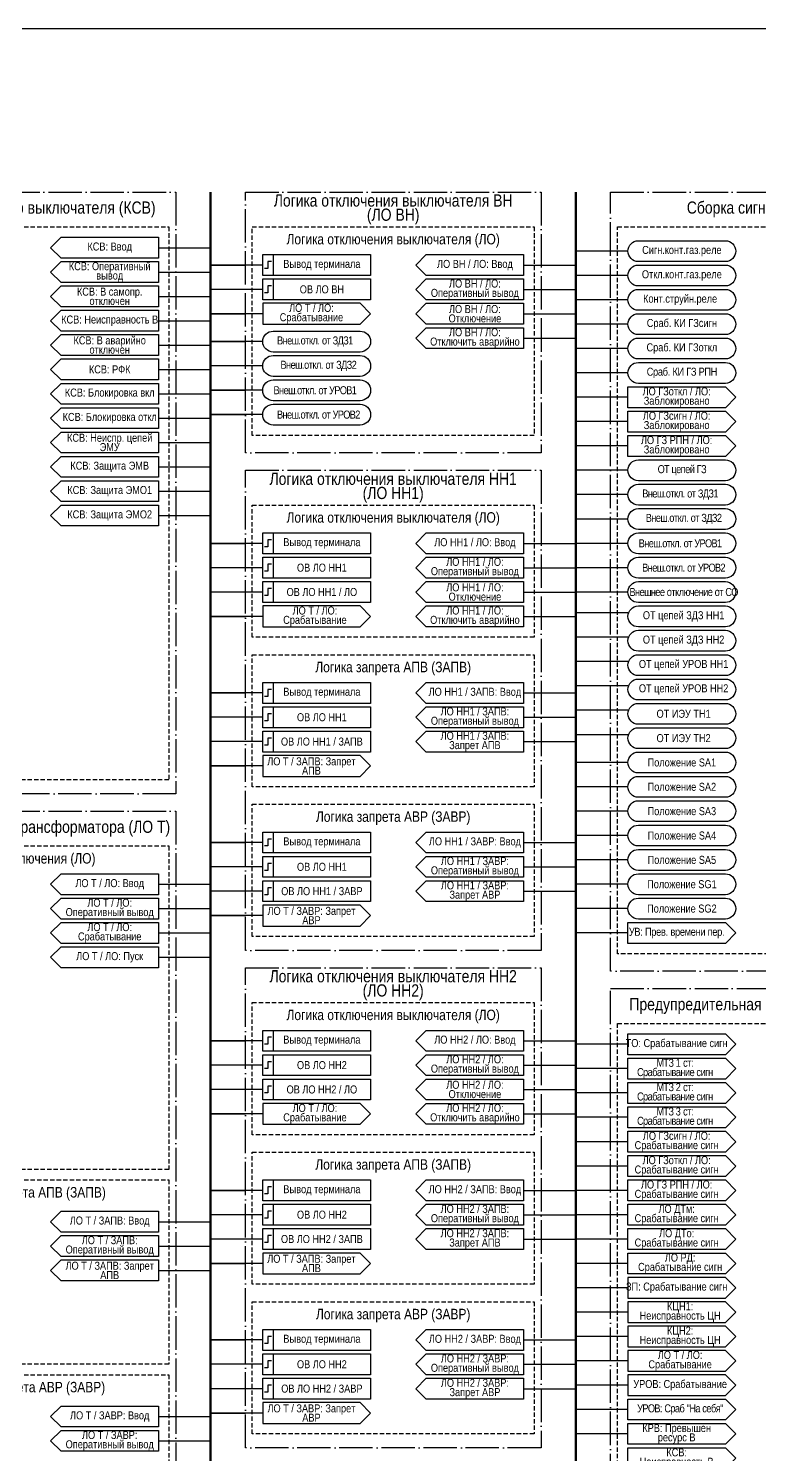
# Model space of a CAD drawing. Header units: millimetres. Extents: x 1657 to 8204, y -558 to 594.
# Drawn here: x 5556.7 to 5766.8, y 171.1 to 581 of the extents above; entities that cross this region are included whole.
import ezdxf

# ---------------------------------------------------------------- set-up
doc = ezdxf.new("R2010")
doc.units = ezdxf.units.MM
doc.linetypes.add('ACAD_ISO04W100', pattern=[30, 24, -3, 0, -3])
doc.linetypes.add('штриховая2', pattern=[0.375, 0.25, -0.125])
doc.layers.add('TEXT', color=7, linetype='Continuous', lineweight=25)
doc.layers.add('Основная', color=7, linetype='Continuous')
doc.styles.add('2.5_Gost_RD', font='ARIALN.TTF', dxfattribs={"height": 2.5})
doc.styles.add('3.5_Gost_RD', font='ARIALN.TTF', dxfattribs={"height": 3.5})

msp = doc.modelspace()

# ---------------------------------------------------------------- linework, layer by layer
at = {"lineweight": 100, "ltscale": 100}
for p, q in [((5609, 534), (5609, -110)), ((5714, 534), (5714, -110))]:
    msp.add_line(p, q, dxfattribs=at)
at = {"ltscale": 100}
for p, q in [((5566, 521), (5594, 521)), ((5594, 518), (5609, 518)), ((5729, 517), (5714, 517)), ((5594, 515), (5566, 515)), ((5566, 514), (5594, 514)), ((5624, 513), (5609, 513)), ((5609, 513), (5619, 513)), ((5699, 513), (5714, 513)), ((5594, 511), (5609, 511)), ((5729, 510), (5714, 510)), ((5566, 507), (5594, 507)), ((5624, 506), (5609, 506)), ((5699, 506), (5714, 506)), ((5594, 501), (5566, 501)), ((5594, 504), (5609, 504)), ((5729, 503), (5714, 503)), ((5566, 500), (5594, 500)), ((5594, 497), (5609, 497)), ((5624, 499), (5609, 499)), ((5609, 499), (5619, 499)), ((5699, 499), (5714, 499)), ((5594, 494), (5566, 494)), ((5699, 492), (5714, 492)), ((5729, 496), (5714, 496)), ((5594, 490), (5609, 490)), ((5624, 491), (5609, 491)), ((5609, 491), (5619, 491)), ((5729, 489), (5714, 489)), ((5594, 487), (5566, 487)), ((5624, 484), (5609, 484)), ((5594, 480), (5566, 480)), ((5594, 483), (5609, 483)), ((5729, 482), (5714, 482)), ((5594, 476), (5609, 476)), ((5624, 477), (5609, 477)), ((5609, 477), (5619, 477)), ((5594, 473), (5566, 473)), ((5729, 475), (5714, 475)), ((5594, 469), (5609, 469)), ((5624, 470), (5609, 470)), ((5609, 470), (5619, 470)), ((5729, 468), (5714, 468)), ((5594, 466), (5566, 466)), ((5594, 462), (5609, 462)), ((5729, 461), (5714, 461)), ((5594, 459), (5566, 459)), ((5594, 452), (5566, 452)), ((5594, 455), (5609, 455)), ((5729, 454), (5714, 454)), ((5594, 448), (5609, 448)), ((5729, 447), (5714, 447)), ((5594, 445), (5566, 445)), ((5594, 441), (5609, 441)), ((5729, 440), (5714, 440)), ((5594, 438), (5566, 438)), ((5624, 433), (5609, 433)), ((5609, 433), (5619, 433)), ((5699, 433), (5714, 433)), ((5729, 433), (5714, 433)), ((5624, 426), (5609, 426)), ((5699, 426), (5714, 426)), ((5729, 426), (5714, 426)), ((5624, 419), (5609, 419)), ((5699, 419), (5714, 419)), ((5729, 419), (5714, 419)), ((5624, 412), (5609, 412)), ((5609, 412), (5619, 412)), ((5699, 412), (5714, 412)), ((5729, 413), (5714, 413)), ((5729, 406), (5714, 406)), ((5729, 399), (5714, 399)), ((5624, 390), (5609, 390)), ((5609, 390), (5619, 390)), ((5699, 390), (5714, 390)), ((5729, 392), (5714, 392)), ((5624, 383), (5609, 383)), ((5699, 383), (5714, 383)), ((5729, 385), (5714, 385)), ((5729, 378), (5714, 378)), ((5624, 376), (5609, 376)), ((5699, 376), (5714, 376)), ((5624, 369), (5609, 369)), ((5609, 369), (5619, 369)), ((5729, 370), (5714, 370)), ((5729, 363), (5714, 363)), ((5729, 356), (5714, 356)), ((5729, 349), (5714, 349)), ((5624, 347), (5609, 347)), ((5609, 347), (5619, 347)), ((5699, 347), (5714, 347)), ((5729, 342), (5714, 342)), ((5624, 340), (5609, 340)), ((5699, 340), (5714, 340)), ((5594, 335), (5609, 335)), ((5624, 333), (5609, 333)), ((5699, 333), (5714, 333)), ((5729, 335), (5714, 335)), ((5594, 328), (5609, 328)), ((5729, 328), (5714, 328)), ((5624, 326), (5609, 326)), ((5609, 326), (5619, 326)), ((5594, 321), (5609, 321)), ((5729, 321), (5714, 321)), ((5594, 314), (5609, 314)), ((5624, 290), (5609, 290)), ((5609, 290), (5619, 290)), ((5699, 290), (5714, 290)), ((5729, 289), (5714, 289)), ((5624, 283), (5609, 283)), ((5699, 283), (5714, 283)), ((5729, 282), (5714, 282)), ((5624, 276), (5609, 276)), ((5699, 276), (5714, 276)), ((5729, 275), (5714, 275)), ((5624, 269), (5609, 269)), ((5609, 269), (5619, 269)), ((5699, 269), (5714, 269)), ((5729, 268), (5714, 268)), ((5729, 261), (5714, 261)), ((5729, 254), (5714, 254)), ((5624, 247), (5609, 247)), ((5609, 247), (5619, 247)), ((5699, 247), (5714, 247)), ((5729, 247), (5714, 247)), ((5594, 238), (5609, 238)), ((5624, 240), (5609, 240)), ((5699, 240), (5714, 240)), ((5729, 240), (5714, 240)), ((5594, 231), (5609, 231)), ((5624, 233), (5609, 233)), ((5699, 233), (5714, 233)), ((5729, 233), (5714, 233)), ((5566, 227), (5563, 224)), ((5624, 226), (5609, 226)), ((5609, 226), (5619, 226)), ((5729, 226), (5714, 226)), ((5563, 224), (5566, 221)), ((5594, 224), (5609, 224)), ((5729, 219), (5714, 219)), ((5729, 212), (5714, 212)), ((5729, 205), (5714, 205)), ((5624, 204), (5609, 204)), ((5609, 204), (5619, 204)), ((5699, 204), (5714, 204)), ((5624, 197), (5609, 197)), ((5699, 197), (5714, 197)), ((5729, 198), (5714, 198)), ((5624, 190), (5609, 190)), ((5699, 190), (5714, 190)), ((5729, 191), (5714, 191)), ((5594, 182), (5609, 182)), ((5624, 183), (5609, 183)), ((5609, 183), (5619, 183)), ((5729, 184), (5714, 184)), ((5729, 177), (5714, 177)), ((5594, 175), (5609, 175))]:
    msp.add_line(p, q, dxfattribs=at)
for points in [[(5134, 581), (6134, 581), (6134, -464), (5134, -464)], [(5624, 516), (5627, 516), (5627, 510), (5624, 510)], [(5624, 516), (5655, 516), (5655, 510), (5624, 510)], [(5624, 509), (5627, 509), (5627, 503), (5624, 503)], [(5624, 509), (5655, 509), (5655, 503), (5624, 503)], [(5624, 436), (5627, 436), (5627, 430), (5624, 430)], [(5624, 436), (5655, 436), (5655, 430), (5624, 430)], [(5624, 429), (5627, 429), (5627, 423), (5624, 423)], [(5624, 429), (5655, 429), (5655, 423), (5624, 423)], [(5624, 422), (5627, 422), (5627, 416), (5624, 416)], [(5624, 422), (5655, 422), (5655, 416), (5624, 416)], [(5624, 393), (5627, 393), (5627, 387), (5624, 387)], [(5624, 393), (5655, 393), (5655, 387), (5624, 387)], [(5624, 386), (5627, 386), (5627, 380), (5624, 380)], [(5624, 386), (5655, 386), (5655, 380), (5624, 380)], [(5624, 379), (5627, 379), (5627, 373), (5624, 373)], [(5624, 379), (5655, 379), (5655, 373), (5624, 373)], [(5624, 350), (5627, 350), (5627, 344), (5624, 344)], [(5624, 350), (5655, 350), (5655, 344), (5624, 344)], [(5624, 343), (5627, 343), (5627, 337), (5624, 337)], [(5624, 343), (5655, 343), (5655, 337), (5624, 337)], [(5624, 336), (5627, 336), (5627, 330), (5624, 330)], [(5624, 336), (5655, 336), (5655, 330), (5624, 330)], [(5624, 293), (5627, 293), (5627, 287), (5624, 287)], [(5624, 293), (5655, 293), (5655, 287), (5624, 287)], [(5624, 286), (5627, 286), (5627, 280), (5624, 280)], [(5624, 286), (5655, 286), (5655, 280), (5624, 280)], [(5624, 279), (5627, 279), (5627, 273), (5624, 273)], [(5624, 279), (5655, 279), (5655, 273), (5624, 273)], [(5624, 250), (5627, 250), (5627, 244), (5624, 244)], [(5624, 250), (5655, 250), (5655, 244), (5624, 244)], [(5624, 243), (5627, 243), (5627, 237), (5624, 237)], [(5624, 243), (5655, 243), (5655, 237), (5624, 237)], [(5624, 236), (5627, 236), (5627, 230), (5624, 230)], [(5624, 236), (5655, 236), (5655, 230), (5624, 230)], [(5624, 207), (5627, 207), (5627, 201), (5624, 201)], [(5624, 207), (5655, 207), (5655, 201), (5624, 201)], [(5624, 200), (5627, 200), (5627, 194), (5624, 194)], [(5624, 200), (5655, 200), (5655, 194), (5624, 194)], [(5624, 193), (5627, 193), (5627, 187), (5624, 187)], [(5624, 193), (5655, 193), (5655, 187), (5624, 187)]]:
    msp.add_lwpolyline(points, close=True, dxfattribs=at)
at = {"color": 251, "linetype": 'ACAD_ISO04W100', "lineweight": 30, "ltscale": 0.4, "true_color": 0x58595b}
for points in [[(5514, 534), (5599, 534), (5599, 361), (5514, 361)], [(5619, 534), (5704, 534), (5704, 459), (5619, 459)], [(5724, 534), (5809, 534), (5809, 310), (5724, 310)], [(5619, 454), (5704, 454), (5704, 316), (5619, 316)], [(5514, 356), (5599, 356), (5599, 145), (5514, 145)], [(5619, 311), (5704, 311), (5704, 173), (5619, 173)], [(5724, 305), (5809, 305), (5809, 77), (5724, 77)]]:
    msp.add_lwpolyline(points, close=True, dxfattribs=at)
at = {"linetype": 'штриховая2', "ltscale": 5}
for points in [[(5516, 524), (5597, 524), (5597, 365), (5516, 365)], [(5621, 524), (5702, 524), (5702, 464), (5621, 464)], [(5726, 524), (5807, 524), (5807, 315), (5726, 315)], [(5621, 444), (5702, 444), (5702, 406), (5621, 406)], [(5621, 401), (5702, 401), (5702, 363), (5621, 363)], [(5621, 358), (5702, 358), (5702, 320), (5621, 320)], [(5516, 346), (5597, 346), (5597, 253), (5516, 253)], [(5621, 301), (5702, 301), (5702, 263), (5621, 263)], [(5726, 295), (5807, 295), (5807, 80), (5726, 80)], [(5621, 258), (5702, 258), (5702, 220), (5621, 220)], [(5516, 250), (5597, 250), (5597, 197), (5516, 197)], [(5621, 215), (5702, 215), (5702, 177), (5621, 177)], [(5516, 194), (5597, 194), (5597, 148), (5516, 148)]]:
    msp.add_lwpolyline(points, close=True, dxfattribs=at)
at = {"ltscale": 100}
for points in [[(5563, 518), (5566, 521), (5594, 521), (5594, 515), (5566, 515), (5563, 518)], [(5563, 511), (5566, 514), (5594, 514), (5594, 508), (5566, 508), (5563, 511)], [(5668, 513), (5671, 516), (5699, 516), (5699, 510), (5671, 510), (5668, 513)], [(5668, 506), (5671, 509), (5699, 509), (5699, 503), (5671, 503), (5668, 506)], [(5563, 504), (5566, 507), (5594, 507), (5594, 501), (5566, 501), (5563, 504)], [(5655, 499), (5652, 502), (5624, 502), (5624, 496), (5652, 496), (5655, 499)], [(5563, 497), (5566, 500), (5594, 500), (5594, 494), (5566, 494), (5563, 497)], [(5563, 490), (5566, 493), (5594, 493), (5594, 487), (5566, 487), (5563, 490)], [(5563, 483), (5566, 486), (5594, 486), (5594, 480), (5566, 480), (5563, 483)], [(5563, 476), (5566, 479), (5594, 479), (5594, 473), (5566, 473), (5563, 476)], [(5729, 478), (5757, 478), (5760, 475), (5757, 472), (5729, 472), (5729, 478)], [(5563, 469), (5566, 472), (5594, 472), (5594, 466), (5566, 466), (5563, 469)], [(5729, 471), (5757, 471), (5760, 468), (5757, 465), (5729, 465), (5729, 471)], [(5563, 462), (5566, 465), (5594, 465), (5594, 459), (5566, 459), (5563, 462)], [(5729, 464), (5757, 464), (5760, 461), (5757, 458), (5729, 458), (5729, 464)], [(5563, 455), (5566, 458), (5594, 458), (5594, 452), (5566, 452), (5563, 455)], [(5563, 448), (5566, 451), (5594, 451), (5594, 445), (5566, 445), (5563, 448)], [(5563, 441), (5566, 444), (5594, 444), (5594, 438), (5566, 438), (5563, 441)], [(5668, 433), (5671, 436), (5699, 436), (5699, 430), (5671, 430), (5668, 433)], [(5668, 426), (5671, 429), (5699, 429), (5699, 423), (5671, 423), (5668, 426)], [(5655, 412), (5652, 415), (5624, 415), (5624, 409), (5652, 409), (5655, 412)], [(5668, 390), (5671, 393), (5699, 393), (5699, 387), (5671, 387), (5668, 390)], [(5668, 383), (5671, 386), (5699, 386), (5699, 380), (5671, 380), (5668, 383)], [(5655, 369), (5652, 372), (5624, 372), (5624, 366), (5652, 366), (5655, 369)], [(5668, 347), (5671, 350), (5699, 350), (5699, 344), (5671, 344), (5668, 347)], [(5668, 340), (5671, 343), (5699, 343), (5699, 337), (5671, 337), (5668, 340)], [(5563, 335), (5566, 338), (5594, 338), (5594, 332), (5566, 332), (5563, 335)], [(5563, 328), (5566, 331), (5594, 331), (5594, 325), (5566, 325), (5563, 328)], [(5655, 326), (5652, 329), (5624, 329), (5624, 323), (5652, 323), (5655, 326)], [(5729, 324), (5757, 324), (5760, 321), (5757, 318), (5729, 318), (5729, 324)], [(5668, 290), (5671, 293), (5699, 293), (5699, 287), (5671, 287), (5668, 290)], [(5729, 292), (5757, 292), (5760, 289), (5757, 286), (5729, 286), (5729, 292)], [(5668, 283), (5671, 286), (5699, 286), (5699, 280), (5671, 280), (5668, 283)], [(5729, 285), (5757, 285), (5760, 282), (5757, 279), (5729, 279), (5729, 285)], [(5729, 278), (5757, 278), (5760, 275), (5757, 272), (5729, 272), (5729, 278)], [(5655, 269), (5652, 272), (5624, 272), (5624, 266), (5652, 266), (5655, 269)], [(5729, 271), (5757, 271), (5760, 268), (5757, 265), (5729, 265), (5729, 271)], [(5729, 264), (5757, 264), (5760, 261), (5757, 258), (5729, 258), (5729, 264)], [(5729, 257), (5757, 257), (5760, 254), (5757, 251), (5729, 251), (5729, 257)], [(5668, 247), (5671, 250), (5699, 250), (5699, 244), (5671, 244), (5668, 247)], [(5729, 250), (5757, 250), (5760, 247), (5757, 244), (5729, 244), (5729, 250)], [(5668, 240), (5671, 243), (5699, 243), (5699, 237), (5671, 237), (5668, 240)], [(5729, 243), (5757, 243), (5760, 240), (5757, 237), (5729, 237), (5729, 243)], [(5563, 238), (5566, 241), (5594, 241), (5594, 235), (5566, 235), (5563, 238)], [(5563, 231), (5566, 234), (5594, 234), (5594, 228), (5566, 228), (5563, 231)], [(5729, 236), (5757, 236), (5760, 233), (5757, 230), (5729, 230), (5729, 236)], [(5563, 224), (5566, 227), (5594, 227), (5594, 221), (5566, 221), (5563, 224)], [(5655, 226), (5652, 229), (5624, 229), (5624, 223), (5652, 223), (5655, 226)], [(5729, 229), (5757, 229), (5760, 226), (5757, 223), (5729, 223), (5729, 229)], [(5760, 219), (5757, 222), (5729, 222), (5729, 216), (5757, 216), (5760, 219)], [(5760, 212), (5757, 215), (5729, 215), (5729, 209), (5757, 209), (5760, 212)], [(5668, 204), (5671, 207), (5699, 207), (5699, 201), (5671, 201), (5668, 204)], [(5760, 205), (5757, 208), (5729, 208), (5729, 202), (5757, 202), (5760, 205)], [(5760, 198), (5757, 201), (5729, 201), (5729, 195), (5757, 195), (5760, 198)], [(5668, 197), (5671, 200), (5699, 200), (5699, 194), (5671, 194), (5668, 197)], [(5760, 191), (5757, 194), (5729, 194), (5729, 188), (5757, 188), (5760, 191)], [(5563, 182), (5566, 185), (5594, 185), (5594, 179), (5566, 179), (5563, 182)], [(5655, 183), (5652, 186), (5624, 186), (5624, 180), (5652, 180), (5655, 183)], [(5729, 187), (5757, 187), (5760, 184), (5757, 181), (5729, 181), (5729, 187)], [(5563, 175), (5566, 178), (5594, 178), (5594, 172), (5566, 172), (5563, 175)], [(5729, 180), (5757, 180), (5760, 177), (5757, 174), (5729, 174), (5729, 180)], [(5729, 173), (5757, 173), (5760, 170), (5757, 167), (5729, 167), (5729, 173)]]:
    msp.add_lwpolyline(points, dxfattribs=at)
for points in [[(5732, 514, -1), (5732, 520), (5757, 520, -1), (5757, 514)], [(5732, 507, -1), (5732, 513), (5757, 513, -1), (5757, 507)], [(5732, 500, -1), (5732, 506), (5757, 506, -1), (5757, 500)], [(5732, 493, -1), (5732, 499), (5757, 499, -1), (5757, 493)], [(5627, 488, -1), (5627, 494), (5652, 494, -1), (5652, 488)], [(5732, 486, -1), (5732, 492), (5757, 492, -1), (5757, 486)], [(5627, 481, -1), (5627, 487), (5652, 487, -1), (5652, 481)], [(5732, 479, -1), (5732, 485), (5757, 485, -1), (5757, 479)], [(5627, 474, -1), (5627, 480), (5652, 480, -1), (5652, 474)], [(5627, 467, -1), (5627, 473), (5652, 473, -1), (5652, 467)], [(5732, 451, -1), (5732, 457), (5757, 457, -1), (5757, 451)], [(5732, 444, -1), (5732, 450), (5757, 450, -1), (5757, 444)], [(5732, 437, -1), (5732, 443), (5757, 443, -1), (5757, 437)], [(5732, 430, -1), (5732, 436), (5757, 436, -1), (5757, 430)], [(5732, 423, -1), (5732, 429), (5757, 429, -1), (5757, 423)], [(5732, 416, -1), (5732, 422), (5757, 422, -1), (5757, 416)], [(5732, 409, -1), (5732, 415), (5757, 415, -1), (5757, 409)], [(5732, 402, -1), (5732, 408), (5757, 408, -1), (5757, 402)], [(5732, 395, -1), (5732, 401), (5757, 401, -1), (5757, 395)], [(5732, 388, -1), (5732, 394), (5757, 394, -1), (5757, 388)], [(5732, 381, -1), (5732, 387), (5757, 387, -1), (5757, 381)], [(5732, 374, -1), (5732, 380), (5757, 380, -1), (5757, 374)], [(5732, 367, -1), (5732, 373), (5757, 373, -1), (5757, 367)], [(5732, 360, -1), (5732, 366), (5757, 366, -1), (5757, 360)], [(5732, 353, -1), (5732, 359), (5757, 359, -1), (5757, 353)], [(5732, 346, -1), (5732, 352), (5757, 352, -1), (5757, 346)], [(5732, 339, -1), (5732, 345), (5757, 345, -1), (5757, 339)], [(5732, 332, -1), (5732, 338), (5757, 338, -1), (5757, 332)], [(5732, 325, -1), (5732, 331), (5757, 331, -1), (5757, 325)]]:
    msp.add_lwpolyline(points, format="xyb", close=True, dxfattribs=at)
at = {"lineweight": 30, "ltscale": 100}
for points in [[(5626.5, 514), (5625.5, 514), (5625.5, 512), (5624.5, 512)], [(5626.5, 507), (5625.5, 507), (5625.5, 505), (5624.5, 505)], [(5626.5, 434), (5625.5, 434), (5625.5, 432), (5624.5, 432)], [(5626.5, 427), (5625.5, 427), (5625.5, 425), (5624.5, 425)], [(5626.5, 420), (5625.5, 420), (5625.5, 418), (5624.5, 418)], [(5626.5, 391), (5625.5, 391), (5625.5, 389), (5624.5, 389)], [(5626.5, 384), (5625.5, 384), (5625.5, 382), (5624.5, 382)], [(5626.5, 377), (5625.5, 377), (5625.5, 375), (5624.5, 375)], [(5626.5, 348), (5625.5, 348), (5625.5, 346), (5624.5, 346)], [(5626.5, 341), (5625.5, 341), (5625.5, 339), (5624.5, 339)], [(5626.5, 334), (5625.5, 334), (5625.5, 332), (5624.5, 332)], [(5626.5, 291), (5625.5, 291), (5625.5, 289), (5624.5, 289)], [(5626.5, 284), (5625.5, 284), (5625.5, 282), (5624.5, 282)], [(5626.5, 277), (5625.5, 277), (5625.5, 275), (5624.5, 275)], [(5626.5, 248), (5625.5, 248), (5625.5, 246), (5624.5, 246)], [(5626.5, 241), (5625.5, 241), (5625.5, 239), (5624.5, 239)], [(5626.5, 234), (5625.5, 234), (5625.5, 232), (5624.5, 232)], [(5626.5, 205), (5625.5, 205), (5625.5, 203), (5624.5, 203)], [(5626.5, 198), (5625.5, 198), (5625.5, 196), (5624.5, 196)], [(5626.5, 191), (5625.5, 191), (5625.5, 189), (5624.5, 189)]]:
    msp.add_lwpolyline(points, dxfattribs=at)
at = {"layer": 'Основная', "ltscale": 100}
for points in [[(5699, 502), (5699, 496), (5671, 496), (5668, 499), (5671, 502)], [(5699, 495), (5699, 489), (5671, 489), (5668, 492), (5671, 495)], [(5699, 422), (5699, 416), (5671, 416), (5668, 419), (5671, 422)], [(5699, 415), (5699, 409), (5671, 409), (5668, 412), (5671, 415)], [(5699, 379), (5699, 373), (5671, 373), (5668, 376), (5671, 379)], [(5699, 336), (5699, 330), (5671, 330), (5668, 333), (5671, 336)], [(5594, 324), (5594, 318), (5566, 318), (5563, 321), (5566, 324)], [(5594, 317), (5594, 311), (5566, 311), (5563, 314), (5566, 317)], [(5699, 279), (5699, 273), (5671, 273), (5668, 276), (5671, 279)], [(5699, 272), (5699, 266), (5671, 266), (5668, 269), (5671, 272)], [(5699, 236), (5699, 230), (5671, 230), (5668, 233), (5671, 236)], [(5699, 193), (5699, 187), (5671, 187), (5668, 190), (5671, 193)]]:
    msp.add_lwpolyline(points, close=True, dxfattribs=at)

# ---------------------------------------------------------------- texts
at = {"color": 30, "ltscale": 100, "true_color": 0xf7931d, "attachment_point": 5, "style": '3.5_Gost_RD'}
for s, insert, char_height, width in [('\\pxsm0.7;Логика отключения выключателя ВН (ЛО ВН)', (5661.5, 529), 3.5, 76.6201), ('\\pxsm0.7;Логика отключения выключателя (ЛО)', (5661.5, 520), 3, 81)]:
    msp.add_mtext(s, dxfattribs=dict(at, insert=insert, char_height=char_height, width=width))
at = {"color": 30, "ltscale": 100, "attachment_point": 5, "style": '3.5_Gost_RD'}
for s, insert, char_height, width in [('\\pxsm0.7;Контроль силового выключателя (КСВ)', (5556.5, 529), 3.5, 85), ('Сборка сигналов (СС)', (5766.5, 529), 3.5, 85), ('\\pxsm0.7;Логика отключения выключателя НН1 (ЛО НН1)', (5661.5, 449), 3.5, 76.6201), ('\\pxsm0.7;Логика отключения выключателя (ЛО)', (5661.5, 440), 3, 81), ('\\pxsm0.7;Логика запрета АПВ (ЗАПВ)', (5661.5, 397), 3, 81), ('\\pxsm0.7;Логика запрета АВР (ЗАВР)', (5661.5, 354), 3, 81), ('\\pxsm0.7;Логика отключения выключателя НН2 (ЛО НН2)', (5661.5, 306), 3.5, 76.6201), ('\\pxsm0.7;Логика отключения выключателя (ЛО)', (5661.5, 297), 3, 81), ('\\pxsm0.7;Логика запрета АПВ (ЗАПВ)', (5661.5, 254), 3, 81), ('\\pxsm0.7;Логика запрета АВР (ЗАВР)', (5661.5, 211), 3, 81)]:
    msp.add_mtext(s, dxfattribs=dict(at, insert=insert, char_height=char_height, width=width))
at = {"ltscale": 100, "attachment_point": 5}
for s, insert, char_height, width, style in [('\\pxsm0.7;КСВ: Ввод', (5580, 518), 2.3, 28, '2.5_Gost_RD'), ('\\A1;\\pxsm0.7;Сигн.конт.газ.реле', (5744.5, 517), 2.3, 31, '2.5_Gost_RD'), ('\\pxsm0.7;КСВ: Оперативный вывод', (5580, 511), 2.3, 28, '2.5_Gost_RD'), ('\\A1;\\pxsm0.7;Откл.конт.газ.реле', (5744.5, 510), 2.3, 31, '2.5_Gost_RD'), ('\\pxsm0.7;КСВ: В самопр. отключен', (5580, 504), 2.3, 28, '2.5_Gost_RD'), ('\\A1;\\pxsm0.7;Конт.струйн.реле', (5744, 503), 2.3, 31, '2.5_Gost_RD'), ('\\pxsm0.7;КСВ: Неисправность В', (5580, 497), 2.3, 28, '2.5_Gost_RD'), ('\\A1;\\pxsm0.7;Сраб. КИ ГЗсигн', (5744.5, 496), 2.3, 31, '2.5_Gost_RD'), ('\\pxsm0.7;КСВ: В аварийно отключен', (5580, 490), 2.3, 28, '2.5_Gost_RD'), ('\\pxsm0.7;{\\T0.9;Внеш.откл. от ЗДЗ1}', (5639, 491), 2.3, 31, '2.5_Gost_RD'), ('\\A1;\\pxsm0.7;Сраб. КИ ГЗоткл', (5744.5, 489), 2.3, 31, '2.5_Gost_RD'), ('КСВ: РФК', (5580, 483), 2.3, 28, '2.5_Gost_RD'), ('\\pxsm0.7;{\\T0.9;Внеш.откл. от ЗДЗ2}', (5640, 484), 2.3, 31, '2.5_Gost_RD'), ('\\A1;\\pxsm0.7;{\\T0.95;Сраб. КИ ГЗ РПН}', (5744.5, 482), 2.3, 31, '2.5_Gost_RD'), ('\\pxsm0.7;КСВ: Блокировка вкл', (5580, 476), 2.3, 28, '2.5_Gost_RD'), ('\\pxsm0.7;{\\T0.9;Внеш.откл. от УРОВ1}', (5639, 477), 2.3, 31, '2.5_Gost_RD'), ('\\pxsm0.7;КСВ: Блокировка откл', (5580, 469), 2.3, 28, '2.5_Gost_RD'), ('\\pxsm0.7;{\\T0.9;Внеш.откл. от УРОВ2}', (5640, 470), 2.3, 31, '2.5_Gost_RD'), ('\\pxsm0.7;КСВ: Неиспр. цепей ЭМУ', (5580, 462), 2.3, 28, '2.5_Gost_RD'), ('\\pxsm0.7;КСВ: Защита ЭМВ', (5580, 455), 2.3, 28, '2.5_Gost_RD'), ('\\pxsm0.7;{\\T0.9;ОТ цепей ГЗ}', (5744.5, 454), 2.3, 31, '2.5_Gost_RD'), ('\\pxsm0.7;КСВ: Защита ЭМО1', (5580, 448), 2.3, 28, '2.5_Gost_RD'), ('\\pxsm0.7;{\\T0.9;Внеш.откл. от ЗДЗ1}', (5744, 447), 2.3, 31, '2.5_Gost_RD'), ('\\pxsm0.7,t7;КСВ: Защита ЭМО2', (5580, 441), 2.3, 28, '2.5_Gost_RD'), ('\\pxsm0.7;{\\T0.9;Внеш.откл. от ЗДЗ2}', (5745, 440), 2.3, 31, '2.5_Gost_RD'), ('\\pxsm0.7;{\\T0.9;Внеш.откл. от УРОВ1}', (5744, 433), 2.3, 31, '2.5_Gost_RD'), ('\\pxsm0.7;{\\T0.9;Внеш.откл. от УРОВ2}', (5745, 426), 2.3, 31, '2.5_Gost_RD'), ('\\pxsm0.7;{\\T0.9;Внешнее отключение от СО}', (5745, 419), 2.3, 31, '2.5_Gost_RD'), ('\\pxsm0.7;ОТ цепей ЗДЗ НН1', (5745, 412), 2.3, 31, '2.5_Gost_RD'), ('\\pxsm0.7;ОТ цепей ЗДЗ НН2', (5745, 405), 2.3, 31, '2.5_Gost_RD'), ('\\pxsm0.7;ОТ цепей УРОВ НН1', (5745, 398), 2.3, 31, '2.5_Gost_RD'), ('\\pxsm0.7;ОТ цепей УРОВ НН2', (5745, 391), 2.3, 31, '2.5_Gost_RD'), ('\\pxsm0.7;ОТ ИЭУ ТН1', (5745, 384), 2.3, 31, '2.5_Gost_RD'), ('\\pxsm0.7;ОТ ИЭУ ТН2', (5745, 377), 2.3, 31, '2.5_Gost_RD'), ('\\pxsm0.7;Положение SA1', (5744.5, 370), 2.3, 31, '2.5_Gost_RD'), ('\\pxsm0.7;Положение SA2', (5744.5, 363), 2.3, 31, '2.5_Gost_RD'), ('\\pxsm0.7;Положение SA3', (5744.5, 356), 2.3, 31, '2.5_Gost_RD'), ('\\pxsm0.7;Положение SA4', (5744.5, 349), 2.3, 31, '2.5_Gost_RD'), ('\\pxsm0.7;Логика отключения (ЛО)', (5556.5, 342), 3, 81, '3.5_Gost_RD'), ('\\pxsm0.7;Положение SA5', (5744.5, 342), 2.3, 31, '2.5_Gost_RD'), ('\\pxsm0.7;Положение SG1', (5744.5, 335), 2.3, 31, '2.5_Gost_RD'), ('\\pxsm0.7,t10;Положение SG2', (5744.5, 328), 2.3, 31, '2.5_Gost_RD'), ('\\pxsm0.7;{\\T0.9;МТЗ }1{\\T0.9; ст: Срабатывание сигн}', (5742.5, 282), 2.3, 27, '2.5_Gost_RD'), ('\\pxsm0.7;{\\T0.9;МТЗ }2{\\T0.9; ст: Срабатывание сигн}', (5742.5, 275), 2.3, 27, '2.5_Gost_RD'), ('\\pxsm0.7;{\\T0.9;МТЗ }3{\\T0.9; ст: Срабатывание сигн}', (5742.5, 268), 2.3, 27, '2.5_Gost_RD'), ('\\pxsm0.7;ЛО ГЗсигн / ЛО: Срабатывание сигн', (5743, 261), 2.3, 28, '2.5_Gost_RD'), ('\\pxsm0.7;ЛО ГЗоткл / ЛО: Срабатывание сигн', (5743, 254), 2.3, 28, '2.5_Gost_RD'), ('\\pxsm0.7;Логика запрета АПВ (ЗАПВ)', (5556.5, 246), 3, 81, '3.5_Gost_RD'), ('\\pxsm0.7;ЛО ГЗ РПН / ЛО: Срабатывание сигн', (5743, 247), 2.3, 28, '2.5_Gost_RD'), ('\\pxsm0.7;ЛО ДТм: Срабатывание сигн', (5743, 240), 2.3, 28, '2.5_Gost_RD'), ('\\pxsm0.7;ЛО ДТо: Срабатывание сигн', (5743, 233), 2.3, 28, '2.5_Gost_RD'), ('\\pxsm0.7;ЛО РД: Срабатывание сигн', (5744, 226), 2.3, 26.9935, '2.5_Gost_RD'), ('\\pxsm0.7;КЦН1: \\PНеисправность ЦН', (5744, 212), 2.3, 28, '2.5_Gost_RD'), ('\\pxsm0.7;КЦН2: \\PНеисправность ЦН', (5744, 205), 2.3, 28, '2.5_Gost_RD'), ('\\pxsm0.7;Логика запрета АВР (ЗАВР)', (5556.5, 190), 3, 81, '3.5_Gost_RD')]:
    msp.add_mtext(s, dxfattribs=dict(at, insert=insert, char_height=char_height, width=width, style=style))
at = {"color": 0, "ltscale": 100, "char_height": 2.3, "width": 28, "attachment_point": 5, "style": '2.5_Gost_RD'}
for s, insert in [('\\pxsm0.7;{\\C256;Вывод терминала}', (5641, 513)), ('\\pxsm0.7;{\\C256;Вывод терминала}', (5641, 433)), ('\\pxsm0.7;{\\C256;Вывод терминала}', (5641, 390)), ('\\pxsm0.7;{\\C256;Вывод терминала}', (5641, 347)), ('\\pxsm0.7;{\\C256;Вывод терминала}', (5641, 290)), ('\\pxsm0.7;{\\C256;Вывод терминала}', (5641, 247)), ('\\pxsm0.7;{\\C256;Вывод терминала}', (5641, 204)), ('{\\C256;УРОВ: Срабатывание}', (5744, 191)), ('\\pxsm0.7;{\\T0.9;\\C256;УРОВ: Сраб "На себя"}', (5744, 184))]:
    msp.add_mtext(s, dxfattribs=dict(at, insert=insert))
at = {"color": 2, "ltscale": 100, "insert": (5556.5, 351), "char_height": 3.5, "width": 85, "attachment_point": 5, "style": '3.5_Gost_RD'}
msp.add_mtext('\\pxsm0.7;{\\C30;\\c1938679;Логика отключения трансформатора (ЛО Т)}', dxfattribs=at)
at = {"color": 30, "ltscale": 100, "true_color": 0xf7941d, "insert": (5766.5, 300), "char_height": 3.5, "width": 85, "attachment_point": 5, "style": '3.5_Gost_RD'}
msp.add_mtext('Предупредительная сигнализация (ПС)', dxfattribs=at)
at = {"layer": 'TEXT', "ltscale": 100, "char_height": 2.3, "attachment_point": 5, "style": '2.5_Gost_RD'}
for s, insert, width in [('ЛО ВН / ЛО: Ввод', (5685, 513), 28), ('\\pxsm0.7;ЛО ВН / ЛО: Оперативный вывод', (5685, 506), 28), ('\\pxsm0.7;ЛО ВН / ЛО: Отключение', (5685, 499), 28), ('\\pxsm0.7;ЛО ВН / ЛО: Отключить аварийно', (5685, 492), 27.7818), ('\\pxsm0.7;ЛО ГЗоткл / ЛО:\\PЗаблокировано', (5743, 475), 28), ('\\pxsm0.7;ЛО ГЗсигн / ЛО:\\PЗаблокировано', (5743, 468), 28), ('\\pxsm0.7;ЛО ГЗ РПН / ЛО: Заблокировано', (5743, 461), 28), ('ЛО НН1 / ЛО: Ввод', (5685, 433), 28), ('\\pxsm0.7;ЛО НН1 / ЛО: Оперативный вывод', (5685, 426), 28), ('\\pxsm0.7;ЛО НН1 / ЛО: Отключение ', (5685, 419), 28), ('\\pxsm0.7;ЛО НН1 / ЛО: Отключить аварийно', (5685, 412), 28.0617), ('ЛО НН1 / ЗАПВ: Ввод', (5685, 390), 28), ('\\pxsm0.7;ЛО НН1 / ЗАПВ: Оперативный вывод', (5685, 383), 28), ('\\pxsm0.7;ЛО НН1 / ЗАПВ: Запрет АПВ', (5685, 376), 28), ('\\pxsm0.7;ЛО Т / ЗАПВ: Запрет АПВ', (5638, 369), 28), ('ЛО НН1 / ЗАВР: Ввод', (5685, 347), 28), ('\\pxsm0.7;ЛО НН1 / ЗАВР: Оперативный вывод', (5685, 340), 28), ('ЛО Т / ЛО: Ввод', (5580, 335), 28), ('\\pxsm0.7;ЛО НН1 / ЗАВР: Запрет АВР', (5685, 333), 28), ('\\pxsm0.7;ЛО Т / ЛО: Оперативный вывод', (5580, 328), 28), ('\\pxsm0.7;ЛО Т / ЗАВР: Запрет АВР', (5638, 326), 28), ('\\pxsm0.7;ЛО Т / ЛО: Срабатывание', (5580, 321), 28), ('\\pxsm0.7;ЛО Т / ЛО: Пуск', (5580, 314), 28), ('ЛО НН2 / ЛО: Ввод', (5685, 290), 28), ('\\pxsm0.7;ЛО НН2 / ЛО: Оперативный вывод', (5685, 283), 28), ('\\pxsm0.7;ЛО НН2 / ЛО: Отключение ', (5685, 276), 28), ('\\pxsm0.7;ЛО НН2 / ЛО: Отключить аварийно', (5685, 269), 28.0617), ('ЛО НН2 / ЗАПВ: Ввод', (5685, 247), 28), ('\\pxsm0.7;ЛО НН2 / ЗАПВ: Оперативный вывод', (5685, 240), 28), ('ЛО Т / ЗАПВ: Ввод', (5580, 238), 28), ('\\pxsm0.7;ЛО Т / ЗАПВ: Оперативный вывод', (5580, 231), 28), ('\\pxsm0.7;ЛО НН2 / ЗАПВ: Запрет АПВ', (5685, 233), 28), ('\\pxsm0.7;ЛО Т / ЗАПВ: Запрет АПВ', (5580, 224), 28), ('\\pxsm0.7;ЛО Т / ЗАПВ: Запрет АПВ', (5638, 226), 28), ('ЛО НН2 / ЗАВР: Ввод', (5685, 204), 28), ('\\pxsm0.7;ЛО Т / ЛО: Срабатывание', (5744, 198), 28), ('\\pxsm0.7;ЛО НН2 / ЗАВР: Оперативный вывод', (5685, 197), 28), ('\\pxsm0.7;ЛО НН2 / ЗАВР: Запрет АВР', (5685, 190), 28), ('\\pxsm0.7;ЛО Т / ЗАВР: Запрет АВР', (5638, 183), 28), ('ЛО Т / ЗАВР: Ввод', (5580, 182), 28), ('\\pxsm0.7;ЛО Т / ЗАВР: Оперативный вывод', (5580, 175), 28)]:
    msp.add_mtext(s, dxfattribs=dict(at, insert=insert, width=width))
at = {"layer": 'TEXT', "color": 0, "ltscale": 100, "char_height": 2.3, "width": 28, "attachment_point": 5, "style": '2.5_Gost_RD'}
for s, insert in [('\\pxsm0.7;{\\C256;ОВ ЛО ВН}', (5641, 506)), ('\\pxsm0.7;{\\C256;ОВ ЛО НН1}', (5641, 426)), ('\\pxsm0.7;{\\C256;ОВ ЛО НН1}', (5641, 383)), ('\\pxsm0.7;{\\C256;ОВ ЛО НН1}', (5641, 340)), ('\\pxsm0.7;{\\T0.95;\\C256;УВ: Прев. времени пер.}', (5743, 321)), ('\\pxsm0.7;{\\C256;ТО: Срабатывание сигн}', (5743, 289)), ('\\pxsm0.7;{\\C256;ОВ ЛО НН2}', (5641, 283)), ('\\pxsm0.7;{\\C256;ОВ ЛО НН2}', (5641, 240)), ('\\pxsm0.7;{\\C256;ЗП: Срабатывание сигн}', (5743, 219)), ('\\pxsm0.7;{\\C256;ОВ ЛО НН2}', (5641, 197)), ('\\pxsm0.7;{\\C256;КРВ: Превышен ресурс В}', (5743, 177)), ('\\pxsm0.7;{\\C256;КСВ: \\PНеисправность В}', (5743, 170))]:
    msp.add_mtext(s, dxfattribs=dict(at, insert=insert))
at = {"layer": 'Основная', "color": 0, "ltscale": 100, "char_height": 2.3, "width": 28, "attachment_point": 5, "style": '2.5_Gost_RD'}
for s, insert in [('\\pxsm0.7;{\\C256;ЛО Т / ЛО: Срабатывание}', (5638, 499)), ('\\pxsm0.7;{\\C256;ОВ ЛО НН1 / ЛО}', (5641, 419)), ('\\pxsm0.7;{\\C256;ЛО Т / ЛО: Срабатывание}', (5639, 412)), ('\\pxsm0.7;{\\C256;ОВ ЛО НН1 / ЗАПВ}', (5641, 376)), ('\\pxsm0.7;{\\C256;ОВ ЛО НН1 / ЗАВР}', (5641, 333)), ('\\pxsm0.7;{\\C256;ОВ ЛО НН2 / ЛО}', (5641, 276)), ('\\pxsm0.7;{\\C256;ЛО Т / ЛО: Срабатывание}', (5639, 269)), ('\\pxsm0.7;{\\C256;ОВ ЛО НН2 / ЗАПВ}', (5641, 233)), ('\\pxsm0.7;{\\C256;ОВ ЛО НН2 / ЗАВР}', (5641, 190))]:
    msp.add_mtext(s, dxfattribs=dict(at, insert=insert))

doc.saveas('drawing.dxf')
